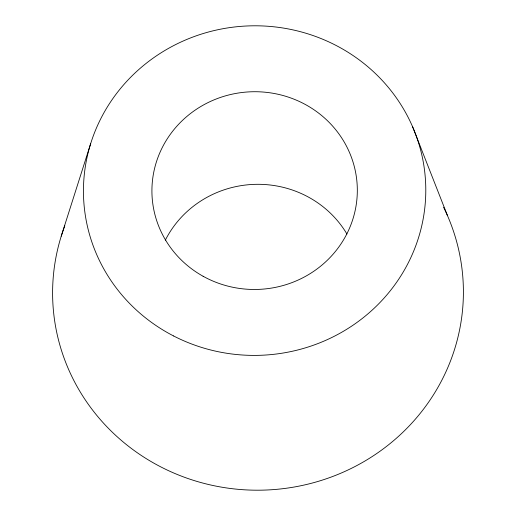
<?xml version="1.0" encoding="UTF-8"?>
<svg xmlns="http://www.w3.org/2000/svg" width="516" height="516" viewBox="0 0 516 516"><rect width="100%" height="100%" fill="white"/><g stroke="black" fill="none" stroke-linecap="round" stroke-linejoin="round"><path stroke-width="0.77" d="M61.23 236.193L90.642 143.719M412.529 126.607L447.488 215.656M443.586 207.245A205.413 197.751 -1.9 0 1 267.894 489.948A205.413 197.751 -1.9 0 1 64.803 225.756M165.339 240.153A102.71 98.872 -1.9 0 1 254.362 184.367A102.71 98.872 -1.9 0 1 346.939 234.032M173.57 335.948A171.177 164.791 -1.9 0 0 425.713 185.18A171.177 164.791 -1.9 0 0 164.578 50.658A171.177 164.791 -1.9 0 0 173.57 335.948M203.117 276.266A102.71 98.872 -1.9 0 0 357.324 190.514A102.71 98.872 -1.9 0 0 203.42 105.006A102.71 98.872 -1.9 0 0 203.117 276.266"/></g></svg>
